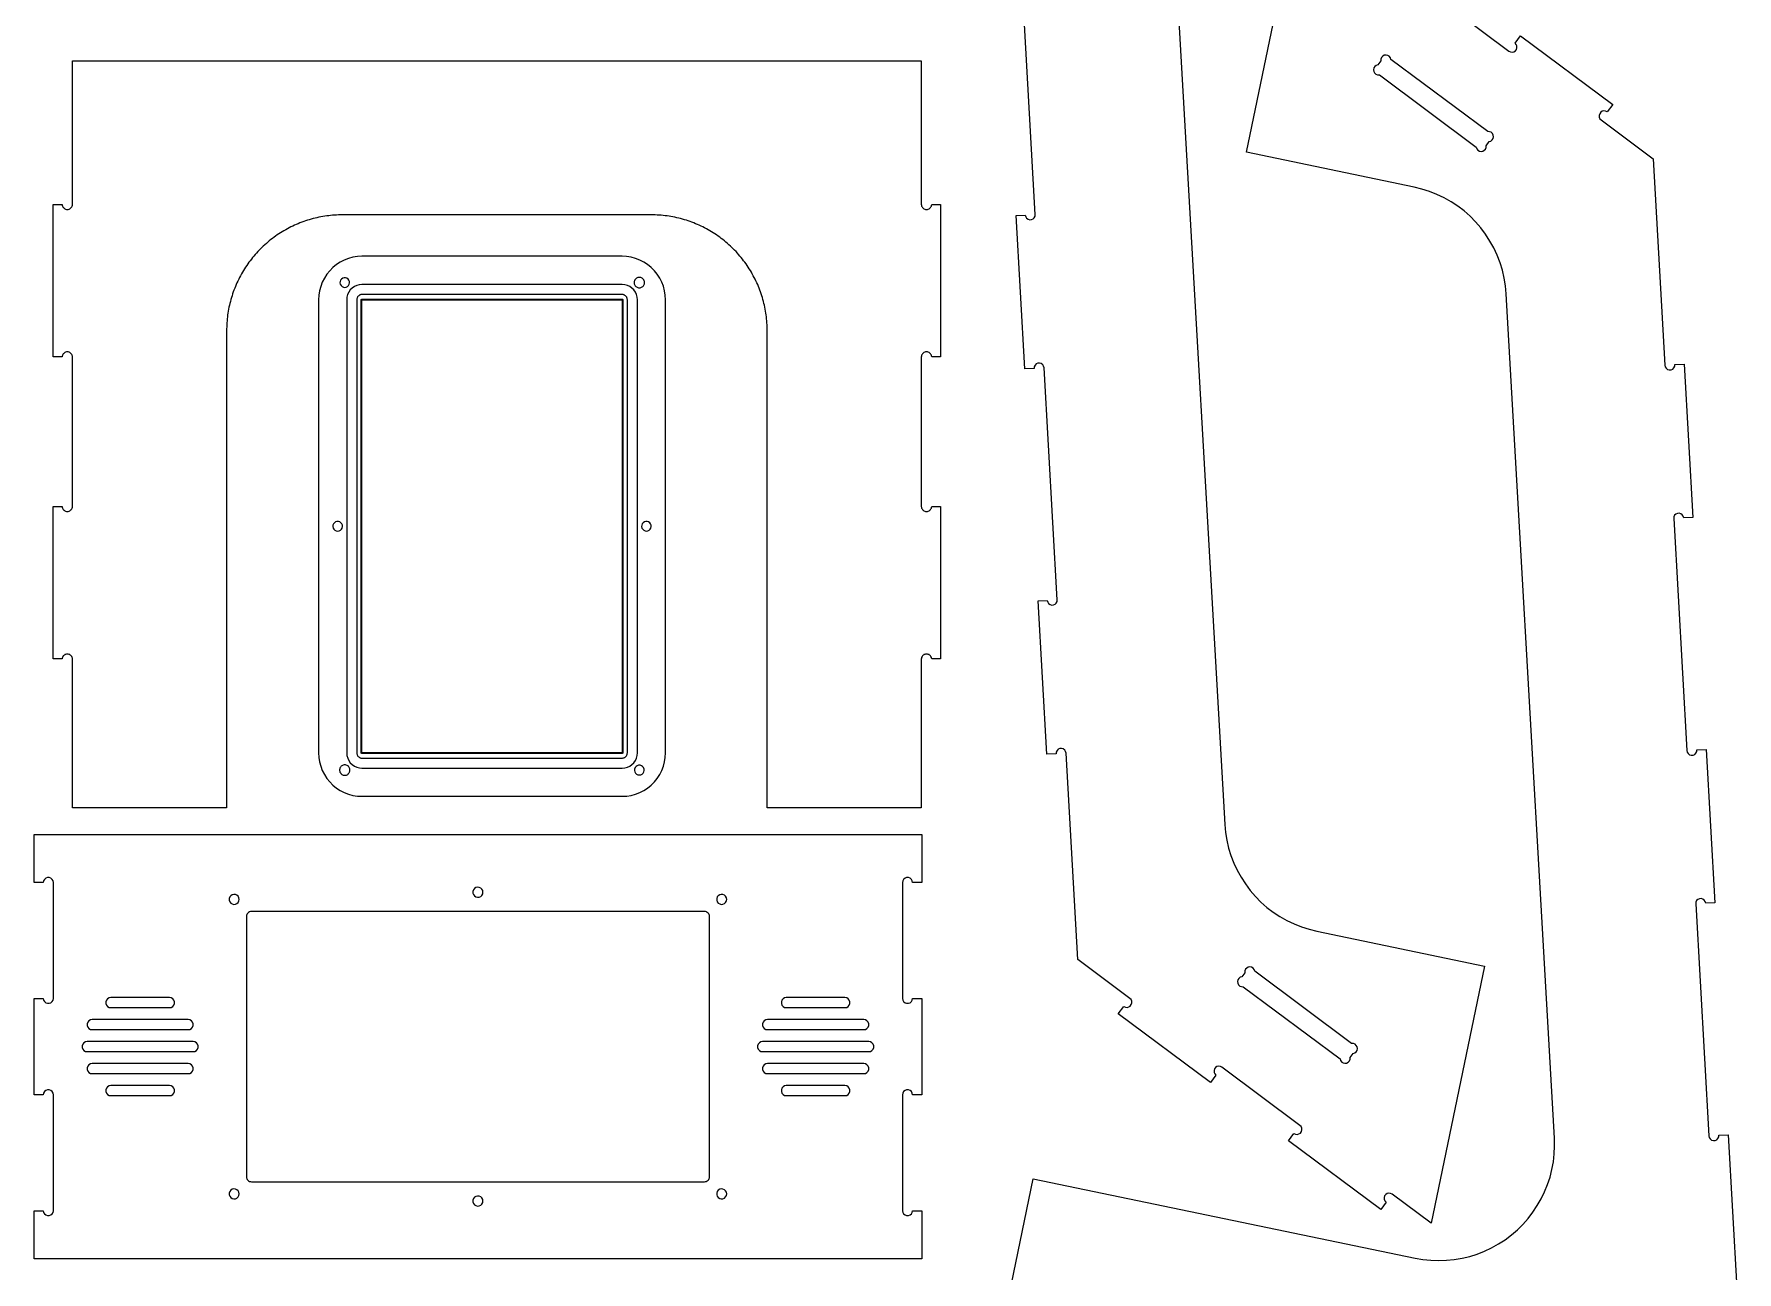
# Model space of a CAD drawing. Header units: inches. Extents: x -18.4 to 27.6, y -41.4 to 49.9.
# Drawn here: x -18.36 to 25.76, y -4.46 to 27.61 of the extents above; entities that cross this region are included whole.
import ezdxf

# ---------------------------------------------------------------- set-up
doc = ezdxf.new("R2010")
doc.units = ezdxf.units.IN
doc.header["$MEASUREMENT"] = 0
doc.layers.add('Cutouts', color=7, linetype='Continuous')
doc.layers.add('Pocket', color=7, linetype='Continuous')

msp = doc.modelspace()

# ---------------------------------------------------------------- linework, layer by layer
at = {"layer": 'Cutouts', "lineweight": 0}
for points in [[(6.509, -6.94), (7.525, -2.045), (17.422, -4.1), (17.622, -4.135), (17.825, -4.155), (18.028, -4.163), (18.232, -4.156), (18.434, -4.135), (18.635, -4.101), (18.833, -4.054), (19.027, -3.993), (19.217, -3.919), (19.401, -3.832), (19.579, -3.733), (19.75, -3.622), (19.913, -3.5), (20.067, -3.367), (20.212, -3.224), (20.346, -3.071), (20.47, -2.91), (20.583, -2.74), (20.684, -2.564), (20.773, -2.381), (20.85, -2.192), (20.913, -1.998), (20.963, -1.801), (21, -1.601), (21.022, -1.399), (21.032, -1.195), (21.027, -0.992), (19.778, 20.883), (19.759, 21.089), (19.726, 21.293), (19.679, 21.494), (19.618, 21.691), (19.544, 21.884), (19.457, 22.072), (19.357, 22.252), (19.245, 22.426), (19.121, 22.591), (18.986, 22.748), (18.841, 22.895), (18.686, 23.031), (18.521, 23.157), (18.349, 23.271), (18.169, 23.372), (17.983, 23.461), (17.79, 23.537), (17.594, 23.6), (17.393, 23.649), (13.049, 24.551), (14.432, 31.215)], [(11.238, 29.011), (12.487, 7.137), (12.506, 6.931), (12.539, 6.727), (12.586, 6.526), (12.646, 6.328), (12.72, 6.136), (12.808, 5.948), (12.908, 5.767), (13.02, 5.594), (13.144, 5.428), (13.279, 5.272), (13.424, 5.125), (13.579, 4.989), (13.743, 4.863), (13.916, 4.749), (14.096, 4.647), (14.282, 4.558), (14.474, 4.482), (14.671, 4.42), (14.872, 4.371), (19.216, 3.468), (17.832, -3.195), (16.822, -2.441), (16.782, -2.421), (16.737, -2.416), (16.693, -2.426), (16.656, -2.451), (16.629, -2.487), (16.616, -2.53), (16.618, -2.575), (16.636, -2.617), (16.667, -2.65), (16.526, -2.839), (14.137, -1.057), (14.279, -0.867), (14.319, -0.888), (14.364, -0.893), (14.408, -0.883), (14.445, -0.858), (14.472, -0.822), (14.485, -0.779), (14.483, -0.733), (14.465, -0.692), (14.434, -0.659), (12.414, 0.848), (12.374, 0.868), (12.329, 0.874), (12.285, 0.863), (12.248, 0.839), (12.221, 0.802), (12.208, 0.759), (12.21, 0.714), (12.228, 0.673), (12.259, 0.64), (12.115, 0.447), (9.727, 2.23), (9.871, 2.422), (9.911, 2.402), (9.956, 2.396), (10, 2.407), (10.038, 2.431), (10.065, 2.468), (10.078, 2.511), (10.075, 2.556), (10.057, 2.597), (10.026, 2.63), (8.68, 3.635), (8.375, 8.983), (8.364, 9.027), (8.34, 9.065), (8.303, 9.092), (8.26, 9.105), (8.215, 9.102), (8.174, 9.085), (8.141, 9.054), (8.12, 9.013), (8.115, 8.969), (7.876, 8.955), (7.649, 12.928), (7.888, 12.942), (7.899, 12.898), (7.923, 12.86), (7.96, 12.833), (8.003, 12.82), (8.048, 12.823), (8.089, 12.841), (8.122, 12.872), (8.143, 12.912), (8.148, 12.957), (7.805, 18.967), (7.794, 19.011), (7.77, 19.049), (7.733, 19.076), (7.69, 19.089), (7.645, 19.086), (7.604, 19.068), (7.571, 19.037), (7.55, 18.997), (7.545, 18.952), (7.306, 18.939), (7.079, 22.912), (7.318, 22.926), (7.329, 22.882), (7.353, 22.844), (7.39, 22.817), (7.433, 22.804), (7.478, 22.807), (7.519, 22.825), (7.552, 22.855), (7.573, 22.896), (7.578, 22.941), (7.235, 28.951)], [(17.83, 28.679), (19.85, 27.172), (19.89, 27.151), (19.935, 27.146), (19.979, 27.156), (20.017, 27.181), (20.044, 27.217), (20.057, 27.261), (20.054, 27.306), (20.037, 27.347), (20.006, 27.38), (20.149, 27.572), (22.537, 25.79), (22.394, 25.598), (22.354, 25.618), (22.309, 25.623), (22.265, 25.613), (22.227, 25.588), (22.2, 25.552), (22.187, 25.509), (22.19, 25.464), (22.207, 25.422), (22.238, 25.389), (23.584, 24.385), (23.89, 19.036), (23.9, 18.992), (23.925, 18.955), (23.961, 18.928), (24.004, 18.915), (24.049, 18.917), (24.091, 18.935), (24.124, 18.966), (24.144, 19.006), (24.149, 19.051), (24.389, 19.065), (24.616, 15.091), (24.376, 15.078), (24.366, 15.122), (24.341, 15.159), (24.305, 15.186), (24.262, 15.199), (24.217, 15.197), (24.175, 15.179), (24.142, 15.148), (24.122, 15.108), (24.117, 15.063), (24.46, 9.053), (24.47, 9.009), (24.495, 8.971), (24.531, 8.944), (24.574, 8.931), (24.62, 8.933), (24.661, 8.951), (24.694, 8.982), (24.714, 9.023), (24.719, 9.067), (24.959, 9.081), (25.186, 5.108), (24.946, 5.094), (24.936, 5.138), (24.911, 5.176), (24.875, 5.203), (24.832, 5.216), (24.787, 5.213), (24.745, 5.195), (24.712, 5.164), (24.692, 5.124), (24.687, 5.079), (25.03, -0.931), (25.04, -0.975), (25.065, -1.013), (25.101, -1.04), (25.145, -1.053), (25.19, -1.05), (25.231, -1.032), (25.264, -1.001), (25.284, -0.961), (25.29, -0.916), (25.529, -0.903), (25.756, -4.876)], [(19.3, 25.087), (16.79, 26.96), (16.776, 27.003), (16.748, 27.038), (16.709, 27.062), (16.665, 27.071), (16.62, 27.065), (16.581, 27.043), (16.55, 27.01), (16.534, 26.968), (16.532, 26.923), (16.453, 26.817), (16.41, 26.802), (16.375, 26.774), (16.351, 26.736), (16.342, 26.692), (16.349, 26.647), (16.37, 26.607), (16.404, 26.577), (16.446, 26.561), (16.491, 26.559), (19.001, 24.686), (19.015, 24.643), (19.043, 24.608), (19.082, 24.584), (19.126, 24.575), (19.17, 24.581), (19.21, 24.603), (19.24, 24.636), (19.257, 24.678), (19.258, 24.723), (19.337, 24.829), (19.38, 24.843), (19.416, 24.871), (19.44, 24.91), (19.449, 24.954), (19.442, 24.999), (19.421, 25.038), (19.387, 25.069), (19.345, 25.085), (19.3, 25.087)], [(-2.371, 22.932)], [(-9.867, 7.866), (-3.127, 7.866), (-3.009, 7.872), (-2.893, 7.89), (-2.779, 7.921), (-2.669, 7.963), (-2.564, 8.017), (-2.466, 8.081), (-2.374, 8.155), (-2.291, 8.238), (-2.217, 8.33), (-2.153, 8.429), (-2.099, 8.534), (-2.057, 8.643), (-2.027, 8.757), (-2.008, 8.874), (-2.002, 8.991), (-2.002, 20.731), (-2.008, 20.849), (-2.027, 20.965), (-2.057, 21.079), (-2.099, 21.189), (-2.153, 21.294), (-2.217, 21.392), (-2.291, 21.484), (-2.375, 21.567), (-2.466, 21.641), (-2.565, 21.705), (-2.67, 21.759), (-2.78, 21.801), (-2.893, 21.831), (-3.01, 21.85), (-3.127, 21.856), (-9.867, 21.856), (-9.985, 21.85), (-10.101, 21.831), (-10.215, 21.801), (-10.325, 21.759), (-10.43, 21.705), (-10.529, 21.641), (-10.62, 21.567), (-10.703, 21.484), (-10.778, 21.392), (-10.842, 21.293), (-10.895, 21.188), (-10.937, 21.078), (-10.968, 20.965), (-10.986, 20.848), (-10.992, 20.731), (-10.992, 8.991), (-10.986, 8.873), (-10.968, 8.757), (-10.937, 8.643), (-10.895, 8.533), (-10.841, 8.428), (-10.777, 8.329), (-10.703, 8.238), (-10.62, 8.155), (-10.528, 8.08), (-10.429, 8.016), (-10.325, 7.963), (-10.215, 7.921), (-10.101, 7.89), (-9.985, 7.872), (-9.867, 7.866), (-9.867, 7.866)], [(-10.349, 21.057), (-10.313, 21.051), (-10.276, 21.057), (-10.242, 21.073), (-10.215, 21.098), (-10.196, 21.131), (-10.188, 21.167), (-10.191, 21.204), (-10.204, 21.239), (-10.228, 21.268), (-10.258, 21.289), (-10.294, 21.3), (-10.331, 21.3), (-10.367, 21.289), (-10.398, 21.268), (-10.421, 21.239), (-10.435, 21.204), (-10.437, 21.167), (-10.429, 21.131), (-10.41, 21.098), (-10.383, 21.073), (-10.349, 21.057)], [(-10.534, 14.741), (-10.497, 14.736), (-10.46, 14.741), (-10.427, 14.758), (-10.399, 14.783), (-10.381, 14.815), (-10.372, 14.852), (-10.375, 14.889), (-10.389, 14.923), (-10.412, 14.953), (-10.443, 14.974), (-10.479, 14.985), (-10.516, 14.985), (-10.551, 14.974), (-10.582, 14.953), (-10.605, 14.923), (-10.619, 14.889), (-10.622, 14.852), (-10.614, 14.815), (-10.595, 14.783), (-10.568, 14.758), (-10.534, 14.741)], [(-2.534, 14.741), (-2.497, 14.736), (-2.46, 14.741), (-2.427, 14.758), (-2.399, 14.783), (-2.381, 14.815), (-2.372, 14.852), (-2.375, 14.889), (-2.389, 14.923), (-2.412, 14.953), (-2.443, 14.974), (-2.479, 14.985), (-2.516, 14.985), (-2.551, 14.974), (-2.582, 14.953), (-2.605, 14.923), (-2.619, 14.889), (-2.622, 14.852), (-2.614, 14.815), (-2.595, 14.783), (-2.568, 14.758), (-2.534, 14.741)], [(-2.719, 8.426), (-2.682, 8.42), (-2.645, 8.426), (-2.611, 8.442), (-2.584, 8.467), (-2.565, 8.5), (-2.557, 8.536), (-2.56, 8.573), (-2.573, 8.608), (-2.597, 8.637), (-2.627, 8.658), (-2.663, 8.669), (-2.7, 8.669), (-2.736, 8.658), (-2.767, 8.637), (-2.79, 8.608), (-2.804, 8.573), (-2.806, 8.536), (-2.798, 8.5), (-2.779, 8.467), (-2.752, 8.442), (-2.719, 8.426)], [(-17.863, -2.87), (-17.863, 0.13), (-17.871, 0.175), (-17.894, 0.214), (-17.928, 0.243), (-17.971, 0.258), (-18.016, 0.258), (-18.058, 0.243), (-18.093, 0.214), (-18.115, 0.175), (-18.123, 0.13), (-18.363, 0.13), (-18.363, 2.63), (-18.123, 2.63), (-18.115, 2.586), (-18.093, 2.547), (-18.058, 2.518), (-18.016, 2.502), (-17.971, 2.502), (-17.928, 2.518), (-17.894, 2.547), (-17.871, 2.586), (-17.863, 2.63), (-17.863, 5.63), (-17.871, 5.675), (-17.894, 5.714), (-17.928, 5.743), (-17.971, 5.758), (-18.016, 5.758), (-18.058, 5.743), (-18.093, 5.714), (-18.115, 5.675), (-18.123, 5.63), (-18.363, 5.63), (-18.363, 6.88), (4.637, 6.88), (4.637, 5.63), (4.397, 5.63), (4.389, 5.675), (4.366, 5.714), (4.332, 5.743), (4.289, 5.758), (4.244, 5.758), (4.202, 5.743), (4.167, 5.714), (4.145, 5.675), (4.137, 5.63), (4.137, 2.63), (4.145, 2.586), (4.167, 2.547), (4.202, 2.518), (4.244, 2.502), (4.289, 2.502), (4.332, 2.518), (4.366, 2.547), (4.389, 2.586), (4.397, 2.63), (4.637, 2.63), (4.637, 0.13), (4.397, 0.13), (4.389, 0.175), (4.366, 0.214), (4.332, 0.243), (4.289, 0.258), (4.244, 0.258), (4.202, 0.243), (4.167, 0.214), (4.145, 0.175), (4.137, 0.13), (4.137, -2.87), (4.145, -2.914), (4.167, -2.953), (4.202, -2.982), (4.244, -2.998), (4.289, -2.998), (4.332, -2.982), (4.366, -2.953), (4.389, -2.914), (4.397, -2.87), (4.637, -2.87), (4.637, -4.12), (-18.363, -4.12), (-18.363, -2.87), (-18.123, -2.87), (-18.115, -2.914), (-18.093, -2.953), (-18.058, -2.982), (-18.016, -2.998), (-17.971, -2.998), (-17.928, -2.982), (-17.894, -2.953), (-17.871, -2.914), (-17.863, -2.87)], [(-13.049, 5.196), (-13.056, 5.238), (-13.076, 5.276), (-13.108, 5.305), (-13.147, 5.322), (-13.189, 5.325), (-13.231, 5.315), (-13.267, 5.291), (-13.293, 5.258), (-13.307, 5.217), (-13.307, 5.174), (-13.293, 5.134), (-13.267, 5.1), (-13.231, 5.077), (-13.189, 5.066), (-13.147, 5.07), (-13.108, 5.087), (-13.076, 5.116), (-13.056, 5.154), (-13.049, 5.196)], [(-6.733, 5.38), (-6.74, 5.423), (-6.761, 5.46), (-6.792, 5.489), (-6.831, 5.506), (-6.874, 5.51), (-6.915, 5.499), (-6.951, 5.476), (-6.977, 5.442), (-6.991, 5.402), (-6.991, 5.359), (-6.977, 5.318), (-6.951, 5.285), (-6.915, 5.261), (-6.874, 5.251), (-6.831, 5.254), (-6.792, 5.272), (-6.761, 5.3), (-6.74, 5.338), (-6.733, 5.38)], [(-0.418, 5.196), (-0.425, 5.238), (-0.445, 5.276), (-0.477, 5.305), (-0.516, 5.322), (-0.558, 5.325), (-0.6, 5.315), (-0.636, 5.291), (-0.662, 5.258), (-0.676, 5.217), (-0.676, 5.174), (-0.662, 5.134), (-0.636, 5.1), (-0.6, 5.077), (-0.558, 5.066), (-0.516, 5.07), (-0.477, 5.087), (-0.445, 5.116), (-0.425, 5.154), (-0.418, 5.196)], [(-0.993, -2.12), (-0.968, -2.117), (-0.943, -2.11), (-0.921, -2.098), (-0.901, -2.082), (-0.885, -2.062), (-0.873, -2.039), (-0.866, -2.015), (-0.863, -1.99), (-0.863, 4.75), (-0.866, 4.776), (-0.873, 4.8), (-0.885, 4.823), (-0.901, 4.842), (-0.921, 4.858), (-0.943, 4.87), (-0.968, 4.878), (-0.993, 4.88), (-12.733, 4.88), (-12.759, 4.878), (-12.783, 4.87), (-12.805, 4.858), (-12.825, 4.842), (-12.841, 4.823), (-12.853, 4.8), (-12.861, 4.776), (-12.863, 4.75), (-12.863, -1.99), (-12.861, -2.015), (-12.853, -2.039), (-12.841, -2.062), (-12.825, -2.082), (-12.805, -2.098), (-12.783, -2.11), (-12.759, -2.117), (-12.733, -2.12), (-0.993, -2.12)], [(12.965, 2.933), (15.475, 1.06), (15.489, 1.017), (15.517, 0.981), (15.555, 0.958), (15.6, 0.948), (15.644, 0.955), (15.684, 0.976), (15.714, 1.01), (15.731, 1.052), (15.732, 1.097), (15.811, 1.203), (15.854, 1.217), (15.89, 1.245), (15.913, 1.284), (15.923, 1.328), (15.916, 1.373), (15.895, 1.412), (15.861, 1.442), (15.819, 1.459), (15.774, 1.46), (13.264, 3.334), (13.249, 3.377), (13.221, 3.412), (13.183, 3.436), (13.139, 3.445), (13.094, 3.439), (13.054, 3.417), (13.024, 3.383), (13.008, 3.342), (13.006, 3.296), (12.927, 3.19), (12.884, 3.176), (12.849, 3.148), (12.825, 3.11), (12.816, 3.066), (12.822, 3.021), (12.844, 2.981), (12.877, 2.951), (12.919, 2.934), (12.965, 2.933)], [(-14.853, 2.39), (-14.809, 2.398), (-14.77, 2.421), (-14.741, 2.455), (-14.725, 2.498), (-14.725, 2.543), (-14.741, 2.585), (-14.77, 2.62), (-14.809, 2.643), (-14.853, 2.65), (-16.373, 2.65), (-16.417, 2.643), (-16.457, 2.62), (-16.486, 2.585), (-16.501, 2.543), (-16.501, 2.498), (-16.486, 2.455), (-16.457, 2.421), (-16.417, 2.398), (-16.373, 2.39), (-14.853, 2.39)], [(1.127, 2.65), (1.083, 2.643), (1.043, 2.62), (1.014, 2.585), (0.999, 2.543), (0.999, 2.498), (1.014, 2.455), (1.043, 2.421), (1.083, 2.398), (1.127, 2.39), (2.647, 2.39), (2.691, 2.398), (2.73, 2.421), (2.759, 2.455), (2.775, 2.498), (2.775, 2.543), (2.759, 2.585), (2.73, 2.62), (2.691, 2.643), (2.647, 2.65), (1.127, 2.65)], [(-14.367, 1.82), (-14.323, 1.828), (-14.284, 1.851), (-14.255, 1.885), (-14.239, 1.928), (-14.239, 1.973), (-14.255, 2.015), (-14.284, 2.05), (-14.323, 2.073), (-14.367, 2.08), (-16.859, 2.08), (-16.903, 2.073), (-16.943, 2.05), (-16.972, 2.015), (-16.987, 1.973), (-16.987, 1.928), (-16.972, 1.885), (-16.943, 1.851), (-16.903, 1.828), (-16.859, 1.82), (-14.367, 1.82)], [(0.641, 2.08), (0.597, 2.073), (0.557, 2.05), (0.528, 2.015), (0.513, 1.973), (0.513, 1.928), (0.528, 1.885), (0.557, 1.851), (0.597, 1.828), (0.641, 1.82), (3.133, 1.82), (3.177, 1.828), (3.216, 1.851), (3.245, 1.885), (3.261, 1.928), (3.261, 1.973), (3.245, 2.015), (3.216, 2.05), (3.177, 2.073), (3.133, 2.08), (0.641, 2.08)], [(-14.238, 1.25), (-14.194, 1.258), (-14.155, 1.281), (-14.126, 1.315), (-14.11, 1.358), (-14.11, 1.403), (-14.126, 1.445), (-14.155, 1.48), (-14.194, 1.503), (-14.238, 1.51), (-16.988, 1.51), (-17.033, 1.503), (-17.072, 1.48), (-17.101, 1.445), (-17.116, 1.403), (-17.116, 1.358), (-17.101, 1.315), (-17.072, 1.281), (-17.033, 1.258), (-16.988, 1.25), (-14.238, 1.25)], [(0.512, 1.51), (0.467, 1.503), (0.428, 1.48), (0.399, 1.445), (0.384, 1.403), (0.384, 1.358), (0.399, 1.315), (0.428, 1.281), (0.467, 1.258), (0.512, 1.25), (3.262, 1.25), (3.306, 1.258), (3.345, 1.281), (3.374, 1.315), (3.39, 1.358), (3.39, 1.403), (3.374, 1.445), (3.345, 1.48), (3.306, 1.503), (3.262, 1.51), (0.512, 1.51)], [(-14.367, 0.68), (-14.323, 0.688), (-14.284, 0.711), (-14.255, 0.745), (-14.239, 0.788), (-14.239, 0.833), (-14.255, 0.875), (-14.284, 0.91), (-14.323, 0.933), (-14.367, 0.94), (-16.859, 0.94), (-16.903, 0.933), (-16.943, 0.91), (-16.972, 0.875), (-16.987, 0.833), (-16.987, 0.788), (-16.972, 0.745), (-16.943, 0.711), (-16.903, 0.688), (-16.859, 0.68), (-14.367, 0.68)], [(0.641, 0.94), (0.597, 0.933), (0.557, 0.91), (0.528, 0.875), (0.513, 0.833), (0.513, 0.788), (0.528, 0.745), (0.557, 0.711), (0.597, 0.688), (0.641, 0.68), (3.133, 0.68), (3.177, 0.688), (3.216, 0.711), (3.245, 0.745), (3.261, 0.788), (3.261, 0.833), (3.245, 0.875), (3.216, 0.91), (3.177, 0.933), (3.133, 0.94), (0.641, 0.94)], [(-14.853, 0.11), (-14.809, 0.118), (-14.77, 0.141), (-14.741, 0.175), (-14.725, 0.218), (-14.725, 0.263), (-14.741, 0.305), (-14.77, 0.34), (-14.809, 0.363), (-14.853, 0.37), (-16.373, 0.37), (-16.417, 0.363), (-16.457, 0.34), (-16.486, 0.305), (-16.501, 0.263), (-16.501, 0.218), (-16.486, 0.175), (-16.457, 0.141), (-16.417, 0.118), (-16.373, 0.11), (-14.853, 0.11)], [(1.127, 0.37), (1.083, 0.363), (1.043, 0.34), (1.014, 0.305), (0.999, 0.263), (0.999, 0.218), (1.014, 0.175), (1.043, 0.141), (1.083, 0.118), (1.127, 0.11), (2.647, 0.11), (2.691, 0.118), (2.73, 0.141), (2.759, 0.175), (2.775, 0.218), (2.775, 0.263), (2.759, 0.305), (2.73, 0.34), (2.691, 0.363), (2.647, 0.37), (1.127, 0.37)], [(-13.049, -2.435), (-13.056, -2.393), (-13.076, -2.355), (-13.108, -2.326), (-13.147, -2.309), (-13.189, -2.306), (-13.231, -2.316), (-13.267, -2.339), (-13.293, -2.373), (-13.307, -2.414), (-13.307, -2.457), (-13.293, -2.497), (-13.267, -2.531), (-13.231, -2.554), (-13.189, -2.565), (-13.147, -2.561), (-13.108, -2.544), (-13.076, -2.515), (-13.056, -2.477), (-13.049, -2.435)], [(-6.733, -2.62), (-6.74, -2.577), (-6.761, -2.54), (-6.792, -2.511), (-6.831, -2.494), (-6.874, -2.49), (-6.915, -2.501), (-6.951, -2.524), (-6.977, -2.558), (-6.991, -2.598), (-6.991, -2.641), (-6.977, -2.682), (-6.951, -2.715), (-6.915, -2.739), (-6.874, -2.749), (-6.831, -2.746), (-6.792, -2.728), (-6.761, -2.7), (-6.74, -2.662), (-6.733, -2.62)], [(-0.418, -2.435), (-0.425, -2.393), (-0.445, -2.355), (-0.477, -2.326), (-0.516, -2.309), (-0.558, -2.306), (-0.6, -2.316), (-0.636, -2.339), (-0.662, -2.373), (-0.676, -2.414), (-0.676, -2.457), (-0.662, -2.497), (-0.636, -2.531), (-0.6, -2.554), (-0.558, -2.565), (-0.516, -2.561), (-0.477, -2.544), (-0.445, -2.515), (-0.425, -2.477), (-0.418, -2.435)]]:
    msp.add_lwpolyline(points, dxfattribs=at)
for points, knots in [([(0.633, 7.568), (1.964, 7.568), (3.294, 7.568), (4.624, 7.568), (4.624, 8.851), (4.624, 10.135), (4.624, 11.419), (4.624, 11.419), (4.624, 11.419), (4.624, 11.419), (4.624, 11.419), (4.624, 11.419), (4.624, 11.419), (4.624, 11.419), (4.624, 11.42), (4.624, 11.42), (4.626, 11.435), (4.629, 11.449), (4.632, 11.464), (4.632, 11.465), (4.632, 11.465), (4.632, 11.466), (4.64, 11.479), (4.647, 11.492), (4.655, 11.505), (4.655, 11.505), (4.655, 11.506), (4.656, 11.506), (4.667, 11.516), (4.679, 11.525), (4.69, 11.535), (4.691, 11.536), (4.691, 11.536), (4.692, 11.536), (4.706, 11.541), (4.72, 11.546), (4.734, 11.551), (4.735, 11.552), (4.735, 11.552), (4.736, 11.552), (4.751, 11.552), (4.766, 11.552), (4.781, 11.552), (4.782, 11.552), (4.782, 11.552), (4.783, 11.551), (4.797, 11.546), (4.811, 11.541), (4.825, 11.536), (4.826, 11.536), (4.826, 11.536), (4.827, 11.535), (4.838, 11.525), (4.85, 11.516), (4.861, 11.506), (4.862, 11.506), (4.862, 11.505), (4.862, 11.505), (4.87, 11.492), (4.877, 11.479), (4.885, 11.466), (4.885, 11.465), (4.885, 11.465), (4.886, 11.464), (4.888, 11.451), (4.89, 11.437), (4.893, 11.424), (4.97, 11.424), (5.047, 11.424), (5.124, 11.424), (5.124, 12.74), (5.124, 14.057), (5.124, 15.374), (5.047, 15.374), (4.97, 15.374), (4.893, 15.374), (4.89, 15.36), (4.888, 15.347), (4.886, 15.333), (4.885, 15.333), (4.885, 15.332), (4.885, 15.332), (4.877, 15.319), (4.87, 15.306), (4.862, 15.293), (4.862, 15.292), (4.862, 15.292), (4.861, 15.291), (4.85, 15.282), (4.838, 15.272), (4.827, 15.262), (4.826, 15.262), (4.826, 15.262), (4.825, 15.262), (4.811, 15.256), (4.797, 15.251), (4.783, 15.246), (4.782, 15.246), (4.782, 15.246), (4.781, 15.246), (4.766, 15.246), (4.751, 15.246), (4.736, 15.246), (4.735, 15.246), (4.735, 15.246), (4.734, 15.246), (4.72, 15.251), (4.706, 15.256), (4.692, 15.262), (4.691, 15.262), (4.691, 15.262), (4.69, 15.262), (4.679, 15.272), (4.667, 15.282), (4.656, 15.291), (4.655, 15.292), (4.655, 15.292), (4.655, 15.293), (4.647, 15.306), (4.64, 15.319), (4.632, 15.332), (4.632, 15.332), (4.632, 15.333), (4.632, 15.333), (4.629, 15.348), (4.626, 15.363), (4.624, 15.378), (4.624, 15.378), (4.624, 15.378), (4.624, 15.379), (4.624, 15.379), (4.624, 15.379), (4.624, 15.379), (4.624, 15.379), (4.624, 15.379), (4.624, 15.379), (4.624, 16.668), (4.624, 17.956), (4.624, 19.245), (4.624, 19.245), (4.624, 19.245), (4.624, 19.245), (4.624, 19.245), (4.624, 19.245), (4.624, 19.245), (4.624, 19.245), (4.624, 19.245), (4.624, 19.245), (4.624, 19.245), (4.624, 19.246), (4.624, 19.246), (4.626, 19.261), (4.629, 19.275), (4.632, 19.29), (4.632, 19.291), (4.632, 19.291), (4.632, 19.292), (4.64, 19.305), (4.647, 19.318), (4.655, 19.331), (4.655, 19.331), (4.655, 19.332), (4.656, 19.332), (4.667, 19.342), (4.679, 19.352), (4.69, 19.361), (4.691, 19.362), (4.691, 19.362), (4.692, 19.362), (4.706, 19.367), (4.72, 19.372), (4.734, 19.378), (4.735, 19.378), (4.735, 19.378), (4.736, 19.378), (4.751, 19.378), (4.766, 19.378), (4.781, 19.378), (4.782, 19.378), (4.782, 19.378), (4.783, 19.378), (4.797, 19.372), (4.811, 19.367), (4.825, 19.362), (4.826, 19.362), (4.826, 19.362), (4.827, 19.361), (4.838, 19.352), (4.85, 19.342), (4.861, 19.332), (4.862, 19.332), (4.862, 19.331), (4.862, 19.331), (4.87, 19.318), (4.877, 19.305), (4.885, 19.292), (4.885, 19.291), (4.885, 19.291), (4.886, 19.29), (4.888, 19.277), (4.89, 19.263), (4.893, 19.25), (4.97, 19.25), (5.047, 19.25), (5.124, 19.25), (5.124, 20.567), (5.124, 21.883), (5.124, 23.2), (5.047, 23.2), (4.97, 23.2), (4.893, 23.2), (4.89, 23.186), (4.888, 23.173), (4.886, 23.16), (4.885, 23.159), (4.885, 23.158), (4.885, 23.158), (4.877, 23.145), (4.87, 23.132), (4.862, 23.119), (4.862, 23.118), (4.862, 23.118), (4.861, 23.118), (4.85, 23.108), (4.838, 23.098), (4.827, 23.089), (4.826, 23.088), (4.826, 23.088), (4.825, 23.088), (4.811, 23.083), (4.797, 23.077), (4.783, 23.072), (4.782, 23.072), (4.782, 23.072), (4.781, 23.072), (4.766, 23.072), (4.751, 23.072), (4.736, 23.072), (4.735, 23.072), (4.735, 23.072), (4.734, 23.072), (4.72, 23.077), (4.706, 23.083), (4.692, 23.088), (4.691, 23.088), (4.691, 23.088), (4.69, 23.089), (4.679, 23.098), (4.667, 23.108), (4.656, 23.118), (4.655, 23.118), (4.655, 23.118), (4.655, 23.119), (4.647, 23.132), (4.64, 23.145), (4.632, 23.158), (4.632, 23.158), (4.632, 23.159), (4.632, 23.16), (4.629, 23.174), (4.626, 23.189), (4.624, 23.204), (4.624, 23.204), (4.624, 23.204), (4.624, 23.205), (4.624, 23.205), (4.624, 23.205), (4.624, 23.205), (4.624, 23.205), (4.624, 23.205), (4.624, 23.205), (4.624, 24.444), (4.624, 25.683), (4.624, 26.922), (-2.706, 26.922), (-10.036, 26.922), (-17.367, 26.922), (-17.367, 25.683), (-17.367, 24.444), (-17.367, 23.205), (-17.367, 23.205), (-17.367, 23.205), (-17.367, 23.205), (-17.367, 23.205), (-17.367, 23.205), (-17.367, 23.205), (-17.367, 23.204), (-17.367, 23.204), (-17.367, 23.204), (-17.369, 23.189), (-17.372, 23.174), (-17.374, 23.16), (-17.375, 23.159), (-17.375, 23.158), (-17.375, 23.158), (-17.383, 23.145), (-17.39, 23.132), (-17.398, 23.119), (-17.398, 23.118), (-17.398, 23.118), (-17.399, 23.118), (-17.41, 23.108), (-17.422, 23.098), (-17.433, 23.089), (-17.434, 23.088), (-17.434, 23.088), (-17.435, 23.088), (-17.449, 23.083), (-17.463, 23.077), (-17.477, 23.072), (-17.478, 23.072), (-17.478, 23.072), (-17.479, 23.072), (-17.494, 23.072), (-17.509, 23.072), (-17.524, 23.072), (-17.525, 23.072), (-17.525, 23.072), (-17.526, 23.072), (-17.54, 23.077), (-17.554, 23.083), (-17.568, 23.088), (-17.569, 23.088), (-17.569, 23.088), (-17.57, 23.089), (-17.581, 23.098), (-17.593, 23.108), (-17.604, 23.118), (-17.605, 23.118), (-17.605, 23.118), (-17.605, 23.119), (-17.613, 23.132), (-17.62, 23.145), (-17.628, 23.158), (-17.628, 23.158), (-17.628, 23.159), (-17.628, 23.16), (-17.631, 23.173), (-17.633, 23.186), (-17.636, 23.2), (-17.713, 23.2), (-17.79, 23.2), (-17.867, 23.2), (-17.867, 21.883), (-17.867, 20.567), (-17.867, 19.25), (-17.79, 19.25), (-17.713, 19.25), (-17.636, 19.25), (-17.633, 19.263), (-17.631, 19.277), (-17.628, 19.29), (-17.628, 19.291), (-17.628, 19.291), (-17.628, 19.292), (-17.62, 19.305), (-17.613, 19.318), (-17.605, 19.331), (-17.605, 19.331), (-17.605, 19.332), (-17.604, 19.332), (-17.593, 19.342), (-17.581, 19.352), (-17.57, 19.361), (-17.569, 19.362), (-17.569, 19.362), (-17.568, 19.362), (-17.554, 19.367), (-17.54, 19.372), (-17.526, 19.378), (-17.525, 19.378), (-17.525, 19.378), (-17.524, 19.378), (-17.509, 19.378), (-17.494, 19.378), (-17.479, 19.378), (-17.478, 19.378), (-17.478, 19.378), (-17.477, 19.378), (-17.463, 19.372), (-17.449, 19.367), (-17.435, 19.362), (-17.434, 19.362), (-17.434, 19.362), (-17.433, 19.361), (-17.422, 19.352), (-17.41, 19.342), (-17.399, 19.332), (-17.398, 19.332), (-17.398, 19.331), (-17.398, 19.331), (-17.39, 19.318), (-17.383, 19.305), (-17.375, 19.292), (-17.375, 19.291), (-17.375, 19.291), (-17.374, 19.29), (-17.372, 19.275), (-17.369, 19.261), (-17.367, 19.246), (-17.367, 19.246), (-17.367, 19.245), (-17.367, 19.245), (-17.367, 19.245), (-17.367, 19.245), (-17.367, 19.245), (-17.367, 19.245), (-17.367, 19.245), (-17.367, 19.245), (-17.367, 17.956), (-17.367, 16.667), (-17.367, 15.379), (-17.367, 15.379), (-17.367, 15.379), (-17.367, 15.379), (-17.367, 15.379), (-17.367, 15.379), (-17.367, 15.379), (-17.367, 15.378), (-17.367, 15.378), (-17.367, 15.378), (-17.369, 15.363), (-17.372, 15.348), (-17.374, 15.333), (-17.375, 15.333), (-17.375, 15.332), (-17.375, 15.332), (-17.383, 15.319), (-17.39, 15.306), (-17.398, 15.293), (-17.398, 15.292), (-17.398, 15.292), (-17.399, 15.291), (-17.41, 15.282), (-17.422, 15.272), (-17.433, 15.262), (-17.434, 15.262), (-17.434, 15.262), (-17.435, 15.262), (-17.449, 15.256), (-17.463, 15.251), (-17.477, 15.246), (-17.478, 15.246), (-17.478, 15.246), (-17.479, 15.246), (-17.494, 15.246), (-17.509, 15.246), (-17.524, 15.246), (-17.525, 15.246), (-17.525, 15.246), (-17.526, 15.246), (-17.54, 15.251), (-17.554, 15.256), (-17.568, 15.262), (-17.569, 15.262), (-17.569, 15.262), (-17.57, 15.262), (-17.581, 15.272), (-17.593, 15.282), (-17.604, 15.291), (-17.605, 15.292), (-17.605, 15.292), (-17.605, 15.293), (-17.613, 15.306), (-17.62, 15.319), (-17.628, 15.332), (-17.628, 15.332), (-17.628, 15.333), (-17.628, 15.333), (-17.631, 15.347), (-17.633, 15.36), (-17.636, 15.374), (-17.713, 15.374), (-17.79, 15.374), (-17.867, 15.374), (-17.867, 14.057), (-17.867, 12.74), (-17.867, 11.424), (-17.79, 11.424), (-17.713, 11.424), (-17.636, 11.424), (-17.633, 11.437), (-17.631, 11.451), (-17.628, 11.464), (-17.628, 11.465), (-17.628, 11.465), (-17.628, 11.466), (-17.62, 11.479), (-17.613, 11.492), (-17.605, 11.505), (-17.605, 11.505), (-17.605, 11.506), (-17.604, 11.506), (-17.593, 11.516), (-17.581, 11.525), (-17.57, 11.535), (-17.569, 11.536), (-17.569, 11.536), (-17.568, 11.536), (-17.554, 11.541), (-17.54, 11.546), (-17.526, 11.551), (-17.525, 11.552), (-17.525, 11.552), (-17.524, 11.552), (-17.509, 11.552), (-17.494, 11.552), (-17.479, 11.552), (-17.478, 11.552), (-17.478, 11.552), (-17.477, 11.551), (-17.463, 11.546), (-17.449, 11.541), (-17.435, 11.536), (-17.434, 11.536), (-17.434, 11.536), (-17.433, 11.535), (-17.422, 11.525), (-17.41, 11.516), (-17.399, 11.506), (-17.398, 11.506), (-17.398, 11.505), (-17.398, 11.505), (-17.39, 11.492), (-17.383, 11.479), (-17.375, 11.466), (-17.375, 11.465), (-17.375, 11.465), (-17.374, 11.464), (-17.372, 11.449), (-17.369, 11.435), (-17.367, 11.42), (-17.367, 11.42), (-17.367, 11.419), (-17.367, 11.419), (-17.367, 11.419), (-17.367, 11.419), (-17.367, 11.419), (-17.367, 11.419), (-17.367, 11.419), (-17.367, 11.419), (-17.367, 10.135), (-17.367, 8.851), (-17.367, 7.568), (-16.036, 7.568), (-14.706, 7.568), (-13.376, 7.568), (-13.376, 11.687), (-13.376, 15.807), (-13.376, 19.927), (-13.376, 19.927), (-13.376, 19.927), (-13.376, 19.927), (-13.376, 19.927), (-13.376, 19.927), (-13.376, 19.927), (-13.376, 19.927), (-13.376, 19.927), (-13.376, 19.927), (-13.374, 19.995), (-13.372, 20.064), (-13.369, 20.132), (-13.362, 20.2), (-13.355, 20.268), (-13.348, 20.336), (-13.337, 20.403), (-13.325, 20.471), (-13.314, 20.538), (-13.297, 20.605), (-13.281, 20.671), (-13.265, 20.738), (-13.244, 20.803), (-13.224, 20.868), (-13.203, 20.933), (-13.178, 20.997), (-13.153, 21.06), (-13.128, 21.124), (-13.098, 21.186), (-13.069, 21.247), (-13.04, 21.309), (-13.006, 21.369), (-12.973, 21.429), (-12.939, 21.488), (-12.901, 21.545), (-12.864, 21.602), (-12.826, 21.66), (-12.785, 21.714), (-12.744, 21.769), (-12.703, 21.823), (-12.658, 21.875), (-12.613, 21.926), (-12.568, 21.978), (-12.519, 22.026), (-12.471, 22.075), (-12.423, 22.123), (-12.371, 22.168), (-12.319, 22.213), (-12.268, 22.258), (-12.213, 22.299), (-12.159, 22.34), (-12.104, 22.382), (-12.047, 22.419), (-11.99, 22.457), (-11.933, 22.494), (-11.873, 22.528), (-11.814, 22.561), (-11.754, 22.595), (-11.692, 22.624), (-11.631, 22.654), (-11.569, 22.683), (-11.505, 22.708), (-11.442, 22.733), (-11.378, 22.758), (-11.313, 22.779), (-11.248, 22.8), (-11.182, 22.82), (-11.116, 22.837), (-11.049, 22.853), (-10.983, 22.869), (-10.916, 22.881), (-10.848, 22.892), (-10.781, 22.904), (-10.713, 22.911), (-10.645, 22.918), (-10.577, 22.925), (-10.508, 22.927), (-10.44, 22.93), (-10.372, 22.932), (-10.372, 22.932), (-10.372, 22.932), (-10.372, 22.932), (-10.372, 22.932), (-10.372, 22.932), (-10.372, 22.932), (-10.372, 22.932), (-10.372, 22.932), (-10.372, 22.932), (-10.372, 22.932), (-10.372, 22.932), (-10.372, 22.932), (-10.371, 22.932), (-10.371, 22.932), (-10.371, 22.932), (-7.705, 22.932), (-5.038, 22.932), (-2.371, 22.932), (-2.371, 22.932), (-2.371, 22.932), (-2.371, 22.932), (-2.371, 22.932), (-2.371, 22.932), (-2.371, 22.932), (-2.371, 22.932), (-2.371, 22.932), (-2.371, 22.932), (-2.371, 22.932), (-2.371, 22.932), (-2.371, 22.932), (-2.371, 22.932), (-2.371, 22.932), (-2.371, 22.932), (-2.303, 22.93), (-2.235, 22.927), (-2.167, 22.925), (-2.099, 22.918), (-2.03, 22.911), (-1.962, 22.904), (-1.895, 22.892), (-1.828, 22.881), (-1.76, 22.869), (-1.694, 22.853), (-1.627, 22.837), (-1.561, 22.82), (-1.496, 22.8), (-1.431, 22.779), (-1.365, 22.758), (-1.302, 22.733), (-1.238, 22.708), (-1.174, 22.683), (-1.113, 22.654), (-1.051, 22.624), (-0.989, 22.595), (-0.93, 22.562), (-0.87, 22.528), (-0.81, 22.495), (-0.753, 22.457), (-0.696, 22.419), (-0.639, 22.382), (-0.584, 22.341), (-0.53, 22.299), (-0.475, 22.258), (-0.424, 22.213), (-0.372, 22.168), (-0.321, 22.123), (-0.272, 22.075), (-0.224, 22.026), (-0.175, 21.978), (-0.13, 21.927), (-0.086, 21.875), (-0.041, 21.823), (0.001, 21.769), (0.042, 21.714), (0.083, 21.66), (0.121, 21.603), (0.158, 21.546), (0.196, 21.488), (0.229, 21.429), (0.263, 21.369), (0.297, 21.31), (0.326, 21.248), (0.355, 21.186), (0.385, 21.124), (0.41, 21.061), (0.435, 20.997), (0.46, 20.933), (0.481, 20.868), (0.501, 20.803), (0.522, 20.738), (0.538, 20.671), (0.554, 20.605), (0.571, 20.538), (0.582, 20.471), (0.594, 20.404), (0.605, 20.336), (0.612, 20.268), (0.619, 20.2), (0.626, 20.132), (0.629, 20.064), (0.631, 19.995), (0.633, 19.927), (0.633, 19.927), (0.633, 19.927), (0.633, 19.927), (0.633, 19.927), (0.633, 19.927), (0.633, 19.927), (0.633, 19.927), (0.633, 19.927), (0.633, 19.927), (0.633, 19.927), (0.633, 19.927), (0.633, 19.927), (0.633, 19.927), (0.633, 19.927), (0.633, 19.927), (0.633, 15.807), (0.633, 11.687), (0.633, 7.568)], [0, 0, 0, 0, 1, 1, 1, 2, 2, 2, 3, 3, 3, 4, 4, 4, 5, 5, 5, 6, 6, 6, 7, 7, 7, 8, 8, 8, 9, 9, 9, 10, 10, 10, 11, 11, 11, 12, 12, 12, 13, 13, 13, 14, 14, 14, 15, 15, 15, 16, 16, 16, 17, 17, 17, 18, 18, 18, 19, 19, 19, 20, 20, 20, 21, 21, 21, 22, 22, 22, 23, 23, 23, 24, 24, 24, 25, 25, 25, 26, 26, 26, 27, 27, 27, 28, 28, 28, 29, 29, 29, 30, 30, 30, 31, 31, 31, 32, 32, 32, 33, 33, 33, 34, 34, 34, 35, 35, 35, 36, 36, 36, 37, 37, 37, 38, 38, 38, 39, 39, 39, 40, 40, 40, 41, 41, 41, 42, 42, 42, 43, 43, 43, 44, 44, 44, 45, 45, 45, 46, 46, 46, 47, 47, 47, 48, 48, 48, 49, 49, 49, 50, 50, 50, 51, 51, 51, 52, 52, 52, 53, 53, 53, 54, 54, 54, 55, 55, 55, 56, 56, 56, 57, 57, 57, 58, 58, 58, 59, 59, 59, 60, 60, 60, 61, 61, 61, 62, 62, 62, 63, 63, 63, 64, 64, 64, 65, 65, 65, 66, 66, 66, 67, 67, 67, 68, 68, 68, 69, 69, 69, 70, 70, 70, 71, 71, 71, 72, 72, 72, 73, 73, 73, 74, 74, 74, 75, 75, 75, 76, 76, 76, 77, 77, 77, 78, 78, 78, 79, 79, 79, 80, 80, 80, 81, 81, 81, 82, 82, 82, 83, 83, 83, 84, 84, 84, 85, 85, 85, 86, 86, 86, 87, 87, 87, 88, 88, 88, 89, 89, 89, 90, 90, 90, 91, 91, 91, 92, 92, 92, 93, 93, 93, 94, 94, 94, 95, 95, 95, 96, 96, 96, 97, 97, 97, 98, 98, 98, 99, 99, 99, 100, 100, 100, 101, 101, 101, 102, 102, 102, 103, 103, 103, 104, 104, 104, 105, 105, 105, 106, 106, 106, 107, 107, 107, 108, 108, 108, 109, 109, 109, 110, 110, 110, 111, 111, 111, 112, 112, 112, 113, 113, 113, 114, 114, 114, 115, 115, 115, 116, 116, 116, 117, 117, 117, 118, 118, 118, 119, 119, 119, 120, 120, 120, 121, 121, 121, 122, 122, 122, 123, 123, 123, 124, 124, 124, 125, 125, 125, 126, 126, 126, 127, 127, 127, 128, 128, 128, 129, 129, 129, 130, 130, 130, 131, 131, 131, 132, 132, 132, 133, 133, 133, 134, 134, 134, 135, 135, 135, 136, 136, 136, 137, 137, 137, 138, 138, 138, 139, 139, 139, 140, 140, 140, 141, 141, 141, 142, 142, 142, 143, 143, 143, 144, 144, 144, 145, 145, 145, 146, 146, 146, 147, 147, 147, 148, 148, 148, 149, 149, 149, 150, 150, 150, 151, 151, 151, 152, 152, 152, 153, 153, 153, 154, 154, 154, 155, 155, 155, 156, 156, 156, 157, 157, 157, 158, 158, 158, 159, 159, 159, 160, 160, 160, 161, 161, 161, 162, 162, 162, 163, 163, 163, 164, 164, 164, 165, 165, 165, 166, 166, 166, 167, 167, 167, 168, 168, 168, 169, 169, 169, 170, 170, 170, 171, 171, 171, 172, 172, 172, 173, 173, 173, 174, 174, 174, 175, 175, 175, 176, 176, 176, 177, 177, 177, 178, 178, 178, 179, 179, 179, 180, 180, 180, 181, 181, 181, 182, 182, 182, 183, 183, 183, 184, 184, 184, 185, 185, 185, 186, 186, 186, 187, 187, 187, 188, 188, 188, 189, 189, 189, 190, 190, 190, 191, 191, 191, 192, 192, 192, 193, 193, 193, 194, 194, 194, 195, 195, 195, 196, 196, 196, 197, 197, 197, 198, 198, 198, 199, 199, 199, 200, 200, 200, 201, 201, 201, 202, 202, 202, 203, 203, 203, 204, 204, 204, 205, 205, 205, 206, 206, 206, 207, 207, 207, 208, 208, 208, 209, 209, 209, 210, 210, 210, 211, 211, 211, 212, 212, 212, 213, 213, 213, 214, 214, 214, 215, 215, 215, 216, 216, 216, 217, 217, 217, 218, 218, 218, 219, 219, 219, 220, 220, 220, 221, 221, 221, 222, 222, 222, 223, 223, 223, 224, 224, 224, 225, 225, 225, 226, 226, 226, 227, 227, 227, 228, 228, 228, 229, 229, 229, 230, 230, 230, 231, 231, 231, 232, 232, 232, 233, 233, 233, 234, 234, 234, 235, 235, 235, 236, 236, 236, 237, 237, 237, 238, 238, 238, 239, 239, 239, 240, 240, 240, 241, 241, 241, 242, 242, 242, 243, 243, 243, 244, 244, 244, 245, 245, 245, 246, 246, 246, 247, 247, 247, 248, 248, 248, 249, 249, 249, 249]), ([(-2.682, 21.041), (-2.682, 21.041), (-2.682, 21.041), (-2.682, 21.041), (-2.695, 21.043), (-2.708, 21.045), (-2.721, 21.047), (-2.721, 21.047), (-2.722, 21.047), (-2.722, 21.048), (-2.734, 21.053), (-2.745, 21.059), (-2.757, 21.065), (-2.757, 21.065), (-2.758, 21.065), (-2.758, 21.065), (-2.768, 21.074), (-2.777, 21.083), (-2.787, 21.092), (-2.787, 21.092), (-2.787, 21.092), (-2.788, 21.093), (-2.794, 21.104), (-2.801, 21.115), (-2.807, 21.126), (-2.807, 21.127), (-2.807, 21.127), (-2.807, 21.128), (-2.81, 21.14), (-2.813, 21.153), (-2.816, 21.166), (-2.816, 21.166), (-2.816, 21.167), (-2.816, 21.167), (-2.815, 21.18), (-2.814, 21.193), (-2.813, 21.206), (-2.813, 21.206), (-2.813, 21.207), (-2.813, 21.207), (-2.808, 21.219), (-2.804, 21.231), (-2.799, 21.243), (-2.799, 21.244), (-2.798, 21.244), (-2.798, 21.244), (-2.79, 21.255), (-2.782, 21.265), (-2.774, 21.275), (-2.774, 21.275), (-2.773, 21.275), (-2.773, 21.276), (-2.762, 21.283), (-2.752, 21.29), (-2.741, 21.298), (-2.74, 21.298), (-2.74, 21.298), (-2.74, 21.298), (-2.727, 21.302), (-2.715, 21.306), (-2.703, 21.31), (-2.702, 21.31), (-2.702, 21.31), (-2.701, 21.31), (-2.688, 21.31), (-2.675, 21.31), (-2.662, 21.31), (-2.662, 21.31), (-2.661, 21.31), (-2.661, 21.31), (-2.649, 21.306), (-2.636, 21.302), (-2.624, 21.298), (-2.623, 21.298), (-2.623, 21.298), (-2.623, 21.298), (-2.612, 21.29), (-2.601, 21.283), (-2.59, 21.276), (-2.59, 21.275), (-2.59, 21.275), (-2.589, 21.275), (-2.581, 21.265), (-2.573, 21.255), (-2.565, 21.244), (-2.565, 21.244), (-2.565, 21.244), (-2.565, 21.243), (-2.56, 21.231), (-2.555, 21.219), (-2.55, 21.207), (-2.55, 21.207), (-2.55, 21.206), (-2.55, 21.206), (-2.549, 21.193), (-2.548, 21.18), (-2.547, 21.167), (-2.547, 21.167), (-2.547, 21.166), (-2.547, 21.166), (-2.55, 21.153), (-2.553, 21.14), (-2.556, 21.128), (-2.556, 21.127), (-2.556, 21.127), (-2.556, 21.126), (-2.563, 21.115), (-2.569, 21.104), (-2.576, 21.093), (-2.576, 21.092), (-2.576, 21.092), (-2.577, 21.092), (-2.586, 21.083), (-2.596, 21.074), (-2.605, 21.065), (-2.605, 21.065), (-2.606, 21.065), (-2.606, 21.065), (-2.618, 21.059), (-2.63, 21.053), (-2.641, 21.048), (-2.642, 21.047), (-2.642, 21.047), (-2.643, 21.047), (-2.655, 21.045), (-2.668, 21.043), (-2.681, 21.041), (-2.681, 21.041), (-2.681, 21.041), (-2.682, 21.041)], [0, 0, 0, 0, 1, 1, 1, 2, 2, 2, 3, 3, 3, 4, 4, 4, 5, 5, 5, 6, 6, 6, 7, 7, 7, 8, 8, 8, 9, 9, 9, 10, 10, 10, 11, 11, 11, 12, 12, 12, 13, 13, 13, 14, 14, 14, 15, 15, 15, 16, 16, 16, 17, 17, 17, 18, 18, 18, 19, 19, 19, 20, 20, 20, 21, 21, 21, 22, 22, 22, 23, 23, 23, 24, 24, 24, 25, 25, 25, 26, 26, 26, 27, 27, 27, 28, 28, 28, 29, 29, 29, 30, 30, 30, 31, 31, 31, 32, 32, 32, 33, 33, 33, 34, 34, 34, 35, 35, 35, 36, 36, 36, 37, 37, 37, 38, 38, 38, 39, 39, 39, 40, 40, 40, 41, 41, 41, 42, 42, 42, 43, 43, 43, 43]), ([(-3.127, 8.856), (-5.374, 8.856), (-7.62, 8.856), (-9.867, 8.856), (-9.867, 8.856), (-9.868, 8.856), (-9.868, 8.856), (-9.876, 8.857), (-9.885, 8.858), (-9.893, 8.858), (-9.901, 8.861), (-9.91, 8.864), (-9.918, 8.866), (-9.926, 8.87), (-9.934, 8.874), (-9.942, 8.878), (-9.949, 8.884), (-9.955, 8.89), (-9.962, 8.895), (-9.968, 8.902), (-9.973, 8.909), (-9.979, 8.916), (-9.983, 8.923), (-9.987, 8.931), (-9.992, 8.939), (-9.994, 8.947), (-9.997, 8.956), (-9.999, 8.964), (-10, 8.973), (-10.001, 8.982), (-10.002, 8.99), (-10.002, 8.99), (-10.002, 8.991), (-10.002, 8.991), (-10.002, 12.904), (-10.002, 16.818), (-10.002, 20.731), (-10.002, 20.731), (-10.002, 20.731), (-10.002, 20.731), (-10.001, 20.74), (-10, 20.748), (-10, 20.757), (-9.997, 20.765), (-9.995, 20.774), (-9.992, 20.782), (-9.988, 20.79), (-9.984, 20.798), (-9.98, 20.805), (-9.974, 20.812), (-9.968, 20.819), (-9.963, 20.826), (-9.956, 20.832), (-9.949, 20.837), (-9.943, 20.843), (-9.935, 20.847), (-9.927, 20.851), (-9.919, 20.855), (-9.911, 20.858), (-9.902, 20.86), (-9.894, 20.863), (-9.885, 20.864), (-9.877, 20.865), (-9.868, 20.866), (-9.868, 20.866), (-9.867, 20.866), (-9.867, 20.866), (-7.62, 20.866), (-5.374, 20.866), (-3.127, 20.866), (-3.127, 20.866), (-3.127, 20.866), (-3.127, 20.866), (-3.118, 20.865), (-3.11, 20.864), (-3.101, 20.863), (-3.093, 20.861), (-3.084, 20.858), (-3.076, 20.856), (-3.068, 20.852), (-3.06, 20.847), (-3.053, 20.843), (-3.046, 20.838), (-3.039, 20.832), (-3.032, 20.827), (-3.026, 20.82), (-3.021, 20.813), (-3.015, 20.806), (-3.011, 20.798), (-3.007, 20.791), (-3.003, 20.783), (-3, 20.775), (-2.998, 20.766), (-2.995, 20.758), (-2.994, 20.749), (-2.993, 20.74), (-2.992, 20.731), (-2.992, 20.731), (-2.992, 20.731), (-2.992, 20.731), (-2.992, 16.817), (-2.992, 12.904), (-2.992, 8.991), (-2.992, 8.991), (-2.992, 8.991), (-2.992, 8.99), (-2.993, 8.982), (-2.994, 8.973), (-2.995, 8.965), (-2.997, 8.957), (-3, 8.948), (-3.002, 8.94), (-3.006, 8.932), (-3.011, 8.924), (-3.015, 8.916), (-3.02, 8.909), (-3.026, 8.903), (-3.031, 8.896), (-3.038, 8.89), (-3.045, 8.885), (-3.052, 8.879), (-3.06, 8.875), (-3.067, 8.871), (-3.075, 8.866), (-3.084, 8.864), (-3.092, 8.861), (-3.1, 8.859), (-3.109, 8.858), (-3.118, 8.857), (-3.127, 8.856), (-3.127, 8.856), (-3.127, 8.856), (-3.127, 8.856)], [0, 0, 0, 0, 1, 1, 1, 2, 2, 2, 3, 3, 3, 4, 4, 4, 5, 5, 5, 6, 6, 6, 7, 7, 7, 8, 8, 8, 9, 9, 9, 10, 10, 10, 11, 11, 11, 12, 12, 12, 13, 13, 13, 14, 14, 14, 15, 15, 15, 16, 16, 16, 17, 17, 17, 18, 18, 18, 19, 19, 19, 20, 20, 20, 21, 21, 21, 22, 22, 22, 23, 23, 23, 24, 24, 24, 25, 25, 25, 26, 26, 26, 27, 27, 27, 28, 28, 28, 29, 29, 29, 30, 30, 30, 31, 31, 31, 32, 32, 32, 33, 33, 33, 34, 34, 34, 35, 35, 35, 36, 36, 36, 37, 37, 37, 38, 38, 38, 39, 39, 39, 40, 40, 40, 41, 41, 41, 42, 42, 42, 43, 43, 43, 44, 44, 44, 44]), ([(-10.313, 8.41), (-10.313, 8.41), (-10.313, 8.41), (-10.313, 8.411), (-10.326, 8.412), (-10.339, 8.414), (-10.352, 8.416), (-10.352, 8.416), (-10.353, 8.417), (-10.353, 8.417), (-10.365, 8.422), (-10.376, 8.428), (-10.388, 8.434), (-10.388, 8.434), (-10.389, 8.434), (-10.389, 8.434), (-10.399, 8.443), (-10.408, 8.452), (-10.418, 8.461), (-10.418, 8.461), (-10.418, 8.461), (-10.419, 8.462), (-10.425, 8.473), (-10.431, 8.484), (-10.438, 8.495), (-10.438, 8.496), (-10.438, 8.496), (-10.438, 8.497), (-10.441, 8.509), (-10.444, 8.522), (-10.447, 8.535), (-10.447, 8.535), (-10.447, 8.536), (-10.447, 8.536), (-10.446, 8.549), (-10.445, 8.562), (-10.444, 8.575), (-10.444, 8.575), (-10.444, 8.576), (-10.444, 8.576), (-10.439, 8.588), (-10.435, 8.6), (-10.43, 8.612), (-10.43, 8.613), (-10.429, 8.613), (-10.429, 8.613), (-10.421, 8.624), (-10.413, 8.634), (-10.405, 8.644), (-10.405, 8.644), (-10.404, 8.644), (-10.404, 8.645), (-10.393, 8.652), (-10.382, 8.659), (-10.372, 8.667), (-10.371, 8.667), (-10.371, 8.667), (-10.37, 8.667), (-10.358, 8.671), (-10.346, 8.675), (-10.333, 8.679), (-10.333, 8.679), (-10.333, 8.679), (-10.332, 8.679), (-10.319, 8.679), (-10.306, 8.679), (-10.293, 8.679), (-10.293, 8.679), (-10.292, 8.679), (-10.292, 8.679), (-10.279, 8.675), (-10.267, 8.671), (-10.255, 8.667), (-10.254, 8.667), (-10.254, 8.667), (-10.253, 8.667), (-10.243, 8.659), (-10.232, 8.652), (-10.221, 8.645), (-10.221, 8.644), (-10.221, 8.644), (-10.22, 8.644), (-10.212, 8.634), (-10.204, 8.624), (-10.196, 8.613), (-10.196, 8.613), (-10.196, 8.613), (-10.195, 8.612), (-10.191, 8.6), (-10.186, 8.588), (-10.181, 8.576), (-10.181, 8.576), (-10.181, 8.575), (-10.181, 8.575), (-10.18, 8.562), (-10.179, 8.549), (-10.178, 8.536), (-10.178, 8.536), (-10.178, 8.535), (-10.178, 8.535), (-10.181, 8.522), (-10.184, 8.509), (-10.187, 8.497), (-10.187, 8.496), (-10.187, 8.496), (-10.187, 8.495), (-10.194, 8.484), (-10.2, 8.473), (-10.207, 8.462), (-10.207, 8.461), (-10.207, 8.461), (-10.208, 8.461), (-10.217, 8.452), (-10.227, 8.443), (-10.236, 8.434), (-10.236, 8.434), (-10.237, 8.434), (-10.237, 8.434), (-10.249, 8.428), (-10.261, 8.422), (-10.272, 8.417), (-10.273, 8.417), (-10.273, 8.416), (-10.274, 8.416), (-10.286, 8.414), (-10.299, 8.412), (-10.312, 8.411), (-10.312, 8.41), (-10.312, 8.41), (-10.313, 8.41)], [0, 0, 0, 0, 1, 1, 1, 2, 2, 2, 3, 3, 3, 4, 4, 4, 5, 5, 5, 6, 6, 6, 7, 7, 7, 8, 8, 8, 9, 9, 9, 10, 10, 10, 11, 11, 11, 12, 12, 12, 13, 13, 13, 14, 14, 14, 15, 15, 15, 16, 16, 16, 17, 17, 17, 18, 18, 18, 19, 19, 19, 20, 20, 20, 21, 21, 21, 22, 22, 22, 23, 23, 23, 24, 24, 24, 25, 25, 25, 26, 26, 26, 27, 27, 27, 28, 28, 28, 29, 29, 29, 30, 30, 30, 31, 31, 31, 32, 32, 32, 33, 33, 33, 34, 34, 34, 35, 35, 35, 36, 36, 36, 37, 37, 37, 38, 38, 38, 39, 39, 39, 40, 40, 40, 41, 41, 41, 42, 42, 42, 43, 43, 43, 43])]:
    msp.add_open_spline(points, degree=3, knots=knots, dxfattribs=at)
at = {"layer": 'Pocket', "lineweight": 0}
msp.add_lwpolyline([(-9.867, 8.596), (-3.127, 8.596), (-3.058, 8.602), (-2.992, 8.62), (-2.929, 8.649), (-2.873, 8.688), (-2.824, 8.737), (-2.785, 8.794), (-2.756, 8.856), (-2.738, 8.923), (-2.732, 8.991), (-2.732, 20.731), (-2.738, 20.8), (-2.756, 20.866), (-2.785, 20.929), (-2.825, 20.985), (-2.874, 21.034), (-2.93, 21.073), (-2.992, 21.102), (-3.059, 21.12), (-3.127, 21.126), (-9.867, 21.126), (-9.936, 21.12), (-10.003, 21.102), (-10.065, 21.073), (-10.121, 21.033), (-10.17, 20.985), (-10.21, 20.928), (-10.239, 20.866), (-10.256, 20.799), (-10.262, 20.731), (-10.262, 8.991), (-10.256, 8.922), (-10.238, 8.855), (-10.209, 8.793), (-10.17, 8.737), (-10.121, 8.688), (-10.064, 8.649), (-10.002, 8.619), (-9.935, 8.602), (-9.867, 8.596)], dxfattribs=at)
at = {"layer": 'Pocket', "color": 1, "lineweight": 35}
msp.add_lwpolyline([(-3.133, 8.981), (-9.861, 8.981), (-9.869, 8.982), (-9.871, 8.982), (-9.872, 8.983), (-9.874, 8.984), (-9.875, 8.986), (-9.876, 8.987), (-9.876, 8.989), (-9.877, 8.997), (-9.877, 20.725), (-9.876, 20.732), (-9.876, 20.734), (-9.875, 20.736), (-9.874, 20.737), (-9.872, 20.739), (-9.871, 20.739), (-9.869, 20.74), (-9.861, 20.741), (-3.133, 20.741), (-3.126, 20.74), (-3.124, 20.739), (-3.122, 20.739), (-3.121, 20.737), (-3.119, 20.736), (-3.119, 20.734), (-3.118, 20.733), (-3.117, 20.725), (-3.117, 8.997), (-3.118, 8.989), (-3.119, 8.987), (-3.119, 8.986), (-3.121, 8.984), (-3.122, 8.983), (-3.124, 8.982), (-3.125, 8.982), (-3.133, 8.981)], dxfattribs=at)

doc.saveas('drawing.dxf')
